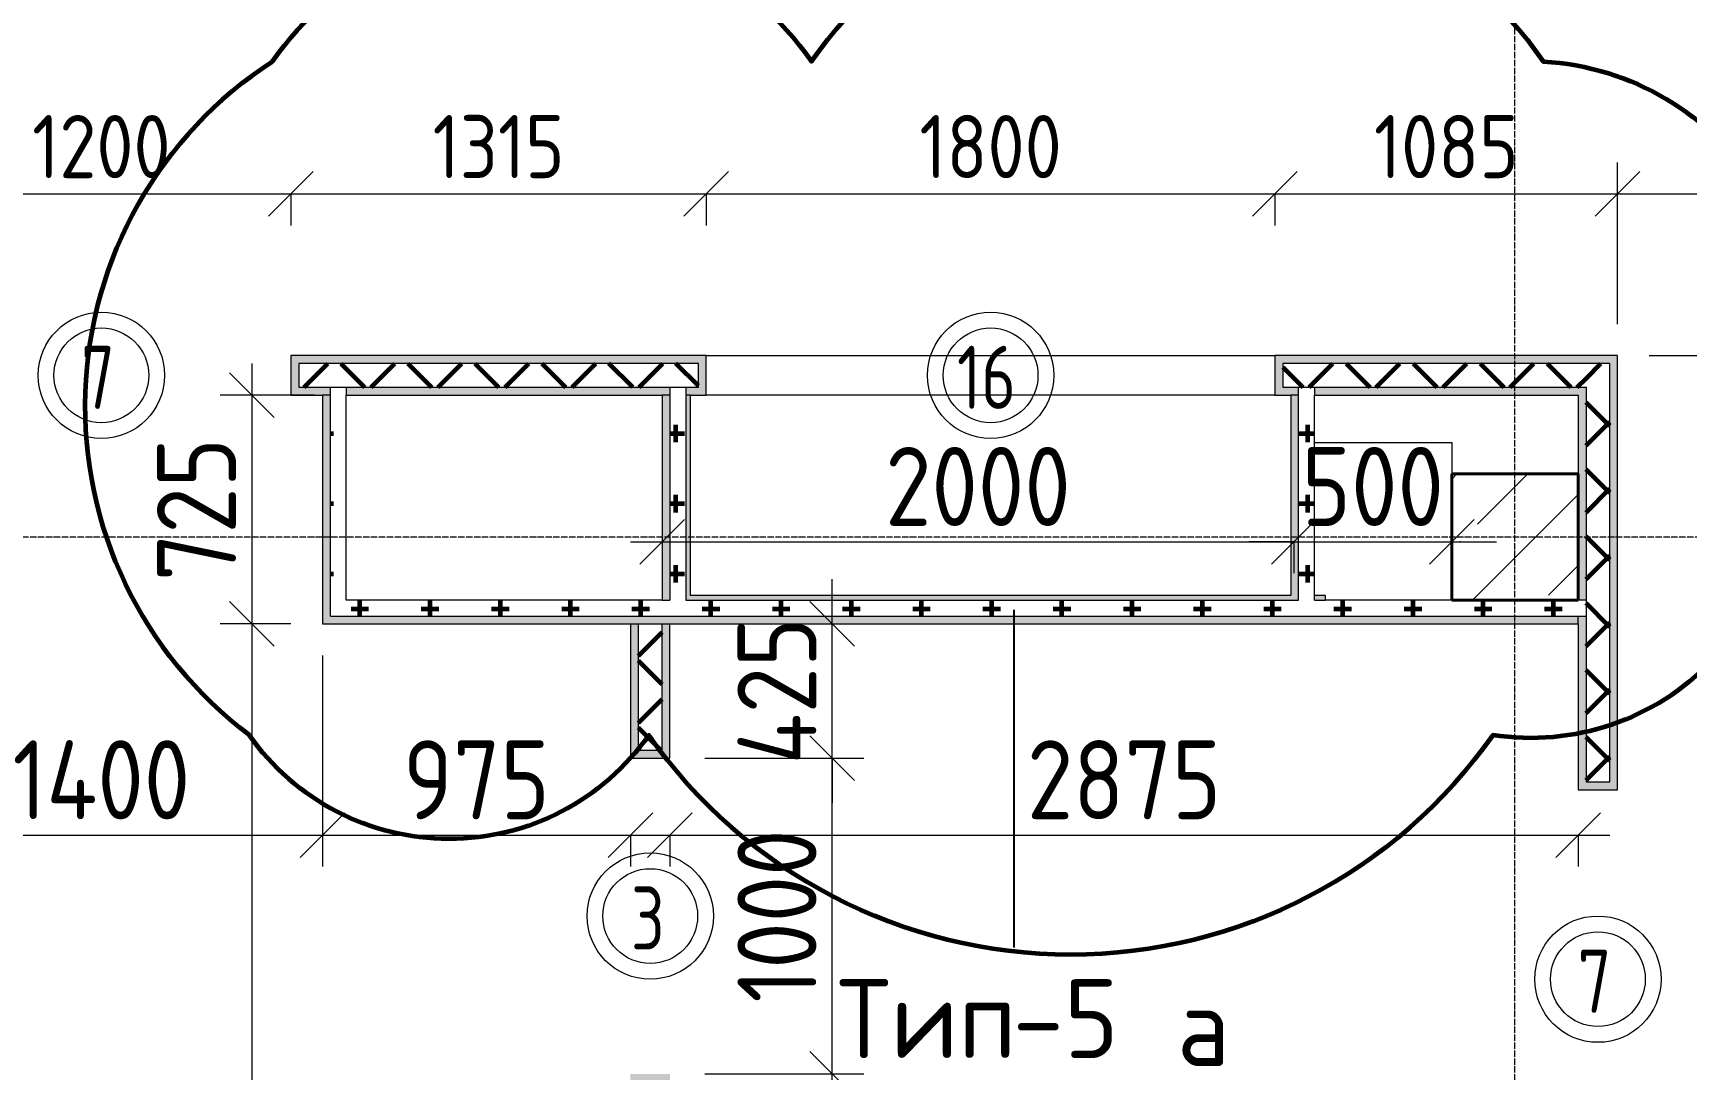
# Model space of a CAD drawing. Header units: millimetres. Extents: x -60946 to 138510, y -262288 to 24501.
# Drawn here: x 35118 to 40354, y -153280 to -149996 of the extents above; entities that cross this region are included whole.
import ezdxf

# ---------------------------------------------------------------- set-up
doc = ezdxf.new("R2010")
doc.units = ezdxf.units.MM
doc.linetypes.add('ADSK_Линия сетки', pattern=[25, 20, -2.5, 0, -2.5])
for name, color, linetype, lineweight in [('2)Тип-2', 3, 'Continuous', 60), ('2)Тип-5', 1, 'Continuous', 60), ('Марки дверей', 7, 'Continuous', 20), ('Несущие колонны', 7, 'Continuous', 18), ('Оси', 7, 'Continuous', 9), ('Перекрытие', 7, 'Continuous', 18), ('Размеры', 7, 'Continuous', 9), ('Стены внутренние', 7, 'Continuous', 18), ('Стены штриховка', 7, 'Continuous', 9)]:
    doc.layers.add(name, color=color, linetype=linetype, lineweight=lineweight)
doc.styles.add('GOST Common_2', font='', dxfattribs={"width": 0.9, "height": 250})
doc.styles.add('GOST Common_3', font='', dxfattribs={"width": 0.9, "height": 200})
doc.styles.add('GOST Common_4', font='', dxfattribs={"height": 250})
doc.styles.add('GOST Common_B', font='', dxfattribs={"width": 0.8, "height": 200})
doc.styles.get('GOST Common_2').set_extended_font_data('GOST Common')
doc.styles.get('GOST Common_3').set_extended_font_data('GOST Common')
doc.styles.get('GOST Common_4').set_extended_font_data('GOST Common')
doc.styles.get('GOST Common_B').set_extended_font_data('GOST Common', bold=True)
doc.dimstyles.new('ADSK_Основной_2_0_2', dxfattribs={"dimscale": 304.8, "dimtxt": 201.142999, "dimasz": 0.463911, "dimexe": 0.328084, "dimexo": 0.328084, "dimgap": 0.164042, "dimtad": 1, "dimdec": 3, "dimrnd": 0.001, "dimdsep": 46, "dimtxsty": 'GOST Common_3', "dimblk1": 'OBLIQUE', "dimblk2": 'OBLIQUE', "dimsah": 1, "dimcen": 0.09, "dimdle": 0.328084, "dimazin": 2, "dimtfac": 1, "dimtdec": 4, "dimtix": 1, "dimtmove": 0, "dimatfit": 3, "dimfxl": 1, "dimtvp": 1, "dimtolj": 1, "dimtzin": 0, "dimlwd": 20, "dimlwe": 20, "dimarcsym": 2})
doc.dimstyles.new('ADSK_Основной_2_0_3', dxfattribs={"dimscale": 304.8, "dimtxt": 201.142999, "dimasz": 0.463911, "dimexe": 0.328084, "dimexo": 0.328084, "dimgap": 0.164042, "dimtad": 1, "dimdec": 3, "dimrnd": 0.001, "dimdsep": 46, "dimtxsty": 'GOST Common_2', "dimblk1": 'OBLIQUE', "dimblk2": 'OBLIQUE', "dimsah": 1, "dimcen": 0.09, "dimdle": 0.328084, "dimazin": 2, "dimtfac": 1, "dimtdec": 4, "dimtix": 1, "dimtmove": 0, "dimatfit": 3, "dimfxl": 1, "dimtvp": 1, "dimtolj": 1, "dimtzin": 0, "dimlwd": 20, "dimlwe": 20, "dimarcsym": 2})
pattern_1 = [(45, (9.36, -150597.75), (-106.066, 106.066), []), (135, (9.36, -150597.75), (-106.066, -106.066), [])]
pattern_2 = [(0, (9.36, -150597.75), (111.125, 111.125), [55.562, -166.687]), (90, (37.14, -150625.53), (-111.125, 111.125), [55.562, -166.687])]

# ---------------------------------------------------------------- blocks, each defined once
blk = doc.blocks.new('ADSK_КолоннаЖБ_Прямоугольная - 400x400 мм-1807143-Кладочный план 3-го этажа')
at = {"layer": 'Несущие колонны', "lineweight": 40}
for p, q in [((-200, 200), (200, 200)), ((-200, -200), (-200, 200)), ((200, 200), (200, -200)), ((200, -200), (-200, -200))]:
    blk.add_line(p, q, dxfattribs=at)
blk = doc.blocks.new('_Oblique')
at = {"color": 0, "linetype": 'ByBlock', "lineweight": -2}
blk.add_line((-0.5, -0.5), (0.5, 0.5), dxfattribs=at)
blk = doc.blocks.new('*D5677')
at = {"layer": 'Defpoints', "color": 0, "transparency": 16777216}
for p in [(34734.4, -150406), (35934.4, -150406), (35934.4, -150505.9)]:
    blk.add_point(p, dxfattribs=at)
at = {"layer": 'Размеры', "color": 0, "lineweight": 20, "transparency": 16777216}
for p, q in [((34634.4, -150505.9), (36034.4, -150505.9)), ((34734.4, -150506), (34734.4, -150605.9)), ((35934.4, -150506), (35934.4, -150605.9))]:
    blk.add_line(p, q, dxfattribs=at)
at = {"layer": 'Размеры', "color": 0, "lineweight": 20, "transparency": 16777216, "xscale": 141.4, "yscale": 141.4, "zscale": 141.4, "rotation": 180}
blk.add_blockref('_Oblique', (34734.4, -150505.9), dxfattribs=at)
at = {"layer": 'Размеры', "color": 0, "lineweight": 20, "transparency": 16777216, "xscale": 141.4, "yscale": 141.4, "zscale": 141.4}
blk.add_blockref('_Oblique', (35934.4, -150505.9), dxfattribs=at)
at = {"layer": 'Размеры', "color": 0, "lineweight": 9, "transparency": 16777216, "insert": (35334.4, -150355.9), "char_height": 200, "width": 560.473, "attachment_point": 5, "style": 'GOST Common_3'}
blk.add_mtext('\\A1;1200', dxfattribs=at)
blk = doc.blocks.new('*D5678')
at = {"layer": 'Defpoints', "color": 0, "transparency": 16777216}
for p in [(35934.4, -150406), (37249.4, -150406), (37249.4, -150505.9)]:
    blk.add_point(p, dxfattribs=at)
at = {"layer": 'Размеры', "color": 0, "lineweight": 20, "transparency": 16777216}
for p, q in [((35834.4, -150505.9), (37349.4, -150505.9)), ((35934.4, -150506), (35934.4, -150605.9)), ((37249.4, -150506), (37249.4, -150605.9))]:
    blk.add_line(p, q, dxfattribs=at)
at = {"layer": 'Размеры', "color": 0, "lineweight": 20, "transparency": 16777216, "xscale": 141.4, "yscale": 141.4, "zscale": 141.4, "rotation": 180}
blk.add_blockref('_Oblique', (35934.4, -150505.9), dxfattribs=at)
at = {"layer": 'Размеры', "color": 0, "lineweight": 20, "transparency": 16777216, "xscale": 141.4, "yscale": 141.4, "zscale": 141.4}
blk.add_blockref('_Oblique', (37249.4, -150505.9), dxfattribs=at)
at = {"layer": 'Размеры', "color": 0, "lineweight": 9, "transparency": 16777216, "insert": (36591.9, -150355.9), "char_height": 200, "width": 515.472, "attachment_point": 5, "style": 'GOST Common_3'}
blk.add_mtext('\\A1;1315', dxfattribs=at)
blk = doc.blocks.new('*D5679')
at = {"layer": 'Defpoints', "color": 0, "transparency": 16777216}
for p in [(37249.4, -150406), (39049.4, -150406), (39049.4, -150505.9)]:
    blk.add_point(p, dxfattribs=at)
at = {"layer": 'Размеры', "color": 0, "lineweight": 20, "transparency": 16777216}
for p, q in [((37149.4, -150505.9), (39149.4, -150505.9)), ((37249.4, -150506), (37249.4, -150605.9)), ((39049.4, -150506), (39049.4, -150605.9))]:
    blk.add_line(p, q, dxfattribs=at)
at = {"layer": 'Размеры', "color": 0, "lineweight": 20, "transparency": 16777216, "xscale": 141.4, "yscale": 141.4, "zscale": 141.4, "rotation": 180}
blk.add_blockref('_Oblique', (37249.4, -150505.9), dxfattribs=at)
at = {"layer": 'Размеры', "color": 0, "lineweight": 20, "transparency": 16777216, "xscale": 141.4, "yscale": 141.4, "zscale": 141.4}
blk.add_blockref('_Oblique', (39049.4, -150505.9), dxfattribs=at)
at = {"layer": 'Размеры', "color": 0, "lineweight": 9, "transparency": 16777216, "insert": (38149.4, -150355.9), "char_height": 200, "width": 560.473, "attachment_point": 5, "style": 'GOST Common_3'}
blk.add_mtext('\\A1;1800', dxfattribs=at)
blk = doc.blocks.new('*D5680')
at = {"layer": 'Defpoints', "color": 0, "transparency": 16777216}
for p in [(39049.4, -150406), (40134.4, -150505.9), (40134.4, -151017.8)]:
    blk.add_point(p, dxfattribs=at)
at = {"layer": 'Размеры', "color": 0, "lineweight": 20, "transparency": 16777216}
for p, q in [((40134.4, -150917.8), (40134.4, -150405.9)), ((38949.4, -150505.9), (40234.4, -150505.9)), ((39049.4, -150506), (39049.4, -150605.9))]:
    blk.add_line(p, q, dxfattribs=at)
at = {"layer": 'Размеры', "color": 0, "lineweight": 20, "transparency": 16777216, "xscale": 141.4, "yscale": 141.4, "zscale": 141.4, "rotation": 180}
blk.add_blockref('_Oblique', (39049.4, -150505.9), dxfattribs=at)
at = {"layer": 'Размеры', "color": 0, "lineweight": 20, "transparency": 16777216, "xscale": 141.4, "yscale": 141.4, "zscale": 141.4}
blk.add_blockref('_Oblique', (40134.4, -150505.9), dxfattribs=at)
at = {"layer": 'Размеры', "color": 0, "lineweight": 9, "transparency": 16777216, "insert": (39591.9, -150355.9), "char_height": 200, "width": 560.473, "attachment_point": 5, "style": 'GOST Common_3'}
blk.add_mtext('\\A1;1085', dxfattribs=at)
blk = doc.blocks.new('*D5681')
at = {"layer": 'Defpoints', "color": 0, "transparency": 16777216}
for p in [(44234.4, -150505.9), (40134.4, -151017.8), (44234.4, -151017.8)]:
    blk.add_point(p, dxfattribs=at)
at = {"layer": 'Размеры', "color": 0, "lineweight": 20, "transparency": 16777216}
for p, q in [((40134.4, -150917.8), (40134.4, -150405.9)), ((44234.4, -150917.8), (44234.4, -150405.9)), ((40034.4, -150505.9), (44334.4, -150505.9))]:
    blk.add_line(p, q, dxfattribs=at)
at = {"layer": 'Размеры', "color": 0, "lineweight": 20, "transparency": 16777216, "xscale": 141.4, "yscale": 141.4, "zscale": 141.4, "rotation": 180}
blk.add_blockref('_Oblique', (40134.4, -150505.9), dxfattribs=at)
at = {"layer": 'Размеры', "color": 0, "lineweight": 20, "transparency": 16777216, "xscale": 141.4, "yscale": 141.4, "zscale": 141.4}
blk.add_blockref('_Oblique', (44234.4, -150505.9), dxfattribs=at)
at = {"layer": 'Размеры', "color": 0, "lineweight": 9, "transparency": 16777216, "insert": (42184.4, -150355.9), "char_height": 200, "width": 580.928, "attachment_point": 5, "style": 'GOST Common_3'}
blk.add_mtext('\\A1;4100', dxfattribs=at)
blk = doc.blocks.new('*D5460')
at = {"layer": 'Defpoints', "color": 0, "transparency": 16777216}
for p in [(40971.2, -147992.8), (40134.4, -151017.8), (40871.3, -151017.8)]:
    blk.add_point(p, dxfattribs=at)
at = {"layer": 'Размеры', "color": 0, "lineweight": 20, "transparency": 16777216}
for p, q in [((40871.3, -147892.8), (40871.3, -151117.8)), ((40871.2, -147992.8), (40771.3, -147992.8)), ((40234.4, -151017.8), (40971.3, -151017.8))]:
    blk.add_line(p, q, dxfattribs=at)
at = {"layer": 'Размеры', "color": 0, "lineweight": 20, "transparency": 16777216, "xscale": 141.4, "yscale": 141.4, "zscale": 141.4}
for p, rotation in [((40871.3, -147992.8), 90), ((40871.3, -151017.8), 270)]:
    blk.add_blockref('_Oblique', p, dxfattribs=dict(at, rotation=rotation))
at = {"layer": 'Размеры', "color": 0, "lineweight": 9, "transparency": 16777216, "insert": (40696.3, -149505.3), "char_height": 250, "width": 605.475, "attachment_point": 5, "rotation": 90, "style": 'GOST Common_2'}
blk.add_mtext('\\A1;3025', dxfattribs=at)
blk = doc.blocks.new('*D5461')
at = {"layer": 'Defpoints', "color": 0, "transparency": 16777216}
for p in [(40134.4, -151017.8), (40871.3, -152392.8), (40971.2, -152392.8)]:
    blk.add_point(p, dxfattribs=at)
at = {"layer": 'Размеры', "color": 0, "lineweight": 20, "transparency": 16777216}
for p, q in [((40871.3, -150917.8), (40871.3, -152492.8)), ((40234.4, -151017.8), (40971.3, -151017.8)), ((40871.2, -152392.8), (40771.3, -152392.8))]:
    blk.add_line(p, q, dxfattribs=at)
at = {"layer": 'Размеры', "color": 0, "lineweight": 20, "transparency": 16777216, "xscale": 141.4, "yscale": 141.4, "zscale": 141.4}
for p, rotation in [((40871.3, -151017.8), 90), ((40871.3, -152392.8), 270)]:
    blk.add_blockref('_Oblique', p, dxfattribs=dict(at, rotation=rotation))
at = {"layer": 'Размеры', "color": 0, "lineweight": 9, "transparency": 16777216, "insert": (40696.3, -151705.3), "char_height": 250, "width": 560.473, "attachment_point": 5, "rotation": 90, "style": 'GOST Common_2'}
blk.add_mtext('\\A1;1375', dxfattribs=at)
blk = doc.blocks.new('*D5465')
at = {"layer": 'Defpoints', "color": 0, "transparency": 16777216}
for p in [(37144.4, -153292.8), (37648, -153292.8), (37548, -157542.8)]:
    blk.add_point(p, dxfattribs=at)
at = {"layer": 'Размеры', "color": 0, "lineweight": 20, "transparency": 16777216}
for p, q in [((37648, -157642.8), (37648, -153192.8)), ((37244.4, -153292.8), (37748, -153292.8)), ((37648, -157542.8), (37748, -157542.8))]:
    blk.add_line(p, q, dxfattribs=at)
at = {"layer": 'Размеры', "color": 0, "lineweight": 20, "transparency": 16777216, "xscale": 141.4, "yscale": 141.4, "zscale": 141.4}
for p, rotation in [((37648, -153292.8), 90), ((37648, -157542.8), 270)]:
    blk.add_blockref('_Oblique', p, dxfattribs=dict(at, rotation=rotation))
at = {"layer": 'Размеры', "color": 0, "lineweight": 9, "transparency": 16777216, "insert": (37473, -155417.8), "char_height": 250, "width": 625.93, "attachment_point": 5, "rotation": 90, "style": 'GOST Common_2'}
blk.add_mtext('\\A1;4250', dxfattribs=at)
blk = doc.blocks.new('*D5466')
at = {"layer": 'Defpoints', "color": 0, "transparency": 16777216}
for p in [(37144.4, -152292.8), (37648, -152292.8), (37144.4, -153292.8)]:
    blk.add_point(p, dxfattribs=at)
at = {"layer": 'Размеры', "color": 0, "lineweight": 20, "transparency": 16777216}
for p, q in [((37648, -153392.8), (37648, -152192.8)), ((37244.4, -152292.8), (37748, -152292.8)), ((37244.4, -153292.8), (37748, -153292.8))]:
    blk.add_line(p, q, dxfattribs=at)
at = {"layer": 'Размеры', "color": 0, "lineweight": 20, "transparency": 16777216, "xscale": 141.4, "yscale": 141.4, "zscale": 141.4}
for p, rotation in [((37648, -152292.8), 90), ((37648, -153292.8), 270)]:
    blk.add_blockref('_Oblique', p, dxfattribs=dict(at, rotation=rotation))
at = {"layer": 'Размеры', "color": 0, "lineweight": 9, "transparency": 16777216, "insert": (37473, -152792.8), "char_height": 250, "width": 560.473, "attachment_point": 5, "rotation": 90, "style": 'GOST Common_2'}
blk.add_mtext('\\A1;1000', dxfattribs=at)
blk = doc.blocks.new('*D5467')
at = {"layer": 'Defpoints', "color": 0, "transparency": 16777216}
for p in [(37109.4, -151867.8), (37648, -151867.8), (37144.4, -152292.8)]:
    blk.add_point(p, dxfattribs=at)
at = {"layer": 'Размеры', "color": 0, "lineweight": 20, "transparency": 16777216}
for p, q in [((37648, -151867.8), (37648, -151726.4)), ((37209.4, -151867.8), (37748, -151867.8)), ((37648, -152292.8), (37648, -151867.8)), ((37244.4, -152292.8), (37748, -152292.8)), ((37648, -152292.8), (37648, -152434.2))]:
    blk.add_line(p, q, dxfattribs=at)
at = {"layer": 'Размеры', "color": 0, "lineweight": 20, "transparency": 16777216, "xscale": 141.4, "yscale": 141.4, "zscale": 141.4}
for p, rotation in [((37648, -151867.8), 270), ((37648, -152292.8), 90)]:
    blk.add_blockref('_Oblique', p, dxfattribs=dict(at, rotation=rotation))
at = {"layer": 'Размеры', "color": 0, "lineweight": 9, "transparency": 16777216, "insert": (37473, -152080.3), "char_height": 250, "width": 474.561, "attachment_point": 5, "rotation": 90, "style": 'GOST Common_2'}
blk.add_mtext('\\A1;425', dxfattribs=at)
blk = doc.blocks.new('*D5468')
at = {"layer": 'Defpoints', "color": 0, "transparency": 16777216}
for p in [(37134.4, -152436.3), (40009.4, -152436.3), (40009.4, -152536.3)]:
    blk.add_point(p, dxfattribs=at)
at = {"layer": 'Размеры', "color": 0, "lineweight": 20, "transparency": 16777216}
for p, q in [((37034.4, -152536.3), (40109.4, -152536.3)), ((37134.4, -152536.3), (37134.4, -152636.3)), ((40009.4, -152536.3), (40009.4, -152636.3))]:
    blk.add_line(p, q, dxfattribs=at)
at = {"layer": 'Размеры', "color": 0, "lineweight": 20, "transparency": 16777216, "xscale": 141.4, "yscale": 141.4, "zscale": 141.4, "rotation": 180}
blk.add_blockref('_Oblique', (37134.4, -152536.3), dxfattribs=at)
at = {"layer": 'Размеры', "color": 0, "lineweight": 20, "transparency": 16777216, "xscale": 141.4, "yscale": 141.4, "zscale": 141.4}
blk.add_blockref('_Oblique', (40009.4, -152536.3), dxfattribs=at)
at = {"layer": 'Размеры', "color": 0, "lineweight": 9, "transparency": 16777216, "insert": (38571.9, -152361.3), "char_height": 250, "width": 605.475, "attachment_point": 5, "style": 'GOST Common_2'}
blk.add_mtext('\\A1;2875', dxfattribs=at)
blk = doc.blocks.new('*D5469')
at = {"layer": 'Defpoints', "color": 0, "transparency": 16777216}
for p in [(37109.4, -151507.3), (39109.4, -151507.3), (39109.4, -151607.3)]:
    blk.add_point(p, dxfattribs=at)
at = {"layer": 'Размеры', "color": 0, "lineweight": 20, "transparency": 16777216}
for p, q in [((37009.4, -151607.3), (39209.4, -151607.3)), ((37109.4, -151607.3), (37109.4, -151707.3)), ((39109.4, -151607.3), (39109.4, -151707.3))]:
    blk.add_line(p, q, dxfattribs=at)
at = {"layer": 'Размеры', "color": 0, "lineweight": 20, "transparency": 16777216, "xscale": 141.4, "yscale": 141.4, "zscale": 141.4, "rotation": 180}
blk.add_blockref('_Oblique', (37109.4, -151607.3), dxfattribs=at)
at = {"layer": 'Размеры', "color": 0, "lineweight": 20, "transparency": 16777216, "xscale": 141.4, "yscale": 141.4, "zscale": 141.4}
blk.add_blockref('_Oblique', (39109.4, -151607.3), dxfattribs=at)
at = {"layer": 'Размеры', "color": 0, "lineweight": 9, "transparency": 16777216, "insert": (38109.4, -151432.3), "char_height": 250, "width": 605.475, "attachment_point": 5, "style": 'GOST Common_2'}
blk.add_mtext('\\A1;2000', dxfattribs=at)
blk = doc.blocks.new('*D5470')
at = {"layer": 'Defpoints', "color": 0, "transparency": 16777216}
for p in [(39109.4, -151507.3), (39609.4, -151507.3), (39609.4, -151607.3)]:
    blk.add_point(p, dxfattribs=at)
at = {"layer": 'Размеры', "color": 0, "lineweight": 20, "transparency": 16777216}
for p, q in [((39109.4, -151607.3), (38968, -151607.3)), ((39109.4, -151607.3), (39109.4, -151707.3)), ((39109.4, -151607.3), (39609.4, -151607.3)), ((39609.4, -151607.3), (39609.4, -151707.3)), ((39609.4, -151607.3), (39750.8, -151607.3))]:
    blk.add_line(p, q, dxfattribs=at)
at = {"layer": 'Размеры', "color": 0, "lineweight": 20, "transparency": 16777216, "xscale": 141.4, "yscale": 141.4, "zscale": 141.4}
blk.add_blockref('_Oblique', (39109.4, -151607.3), dxfattribs=at)
at = {"layer": 'Размеры', "color": 0, "lineweight": 20, "transparency": 16777216, "xscale": 141.4, "yscale": 141.4, "zscale": 141.4, "rotation": 180}
blk.add_blockref('_Oblique', (39609.4, -151607.3), dxfattribs=at)
at = {"layer": 'Размеры', "color": 0, "lineweight": 9, "transparency": 16777216, "insert": (39359.4, -151432.3), "char_height": 250, "width": 454.106, "attachment_point": 5, "style": 'GOST Common_2'}
blk.add_mtext('\\A1;500', dxfattribs=at)
blk = doc.blocks.new('*D5472')
at = {"layer": 'Defpoints', "color": 0, "transparency": 16777216}
for p in [(34634.4, -151867.8), (36034.4, -151867.8), (36034.4, -152536.3)]:
    blk.add_point(p, dxfattribs=at)
at = {"layer": 'Размеры', "color": 0, "lineweight": 20, "transparency": 16777216}
for p, q in [((34634.4, -151967.8), (34634.4, -152636.3)), ((36034.4, -151967.8), (36034.4, -152636.3)), ((34534.4, -152536.3), (36134.4, -152536.3))]:
    blk.add_line(p, q, dxfattribs=at)
at = {"layer": 'Размеры', "color": 0, "lineweight": 20, "transparency": 16777216, "xscale": 141.4, "yscale": 141.4, "zscale": 141.4, "rotation": 180}
blk.add_blockref('_Oblique', (34634.4, -152536.3), dxfattribs=at)
at = {"layer": 'Размеры', "color": 0, "lineweight": 20, "transparency": 16777216, "xscale": 141.4, "yscale": 141.4, "zscale": 141.4}
blk.add_blockref('_Oblique', (36034.4, -152536.3), dxfattribs=at)
at = {"layer": 'Размеры', "color": 0, "lineweight": 9, "transparency": 16777216, "insert": (35334.4, -152361.3), "char_height": 250, "width": 580.928, "attachment_point": 5, "style": 'GOST Common_2'}
blk.add_mtext('\\A1;1400', dxfattribs=at)
blk = doc.blocks.new('*D5473')
at = {"layer": 'Defpoints', "color": 0, "transparency": 16777216}
for p in [(36034.4, -151867.8), (37009.4, -152436.3), (37009.4, -152536.3)]:
    blk.add_point(p, dxfattribs=at)
at = {"layer": 'Размеры', "color": 0, "lineweight": 20, "transparency": 16777216}
for p, q in [((36034.4, -151967.8), (36034.4, -152636.3)), ((35934.4, -152536.3), (37109.4, -152536.3)), ((37009.4, -152536.3), (37009.4, -152636.3))]:
    blk.add_line(p, q, dxfattribs=at)
at = {"layer": 'Размеры', "color": 0, "lineweight": 20, "transparency": 16777216, "xscale": 141.4, "yscale": 141.4, "zscale": 141.4, "rotation": 180}
blk.add_blockref('_Oblique', (36034.4, -152536.3), dxfattribs=at)
at = {"layer": 'Размеры', "color": 0, "lineweight": 20, "transparency": 16777216, "xscale": 141.4, "yscale": 141.4, "zscale": 141.4}
blk.add_blockref('_Oblique', (37009.4, -152536.3), dxfattribs=at)
at = {"layer": 'Размеры', "color": 0, "lineweight": 9, "transparency": 16777216, "insert": (36521.9, -152361.3), "char_height": 250, "width": 454.106, "attachment_point": 5, "style": 'GOST Common_2'}
blk.add_mtext('\\A1;975', dxfattribs=at)
blk = doc.blocks.new('*D5474')
at = {"layer": 'Defpoints', "color": 0, "transparency": 16777216}
for p in [(36109.4, -151142.8), (35810.4, -151867.8), (36034.4, -151867.8)]:
    blk.add_point(p, dxfattribs=at)
at = {"layer": 'Размеры', "color": 0, "lineweight": 20, "transparency": 16777216}
for p, q in [((35810.4, -151042.8), (35810.4, -151967.8)), ((36009.4, -151142.8), (35710.4, -151142.8)), ((35934.4, -151867.8), (35710.4, -151867.8))]:
    blk.add_line(p, q, dxfattribs=at)
at = {"layer": 'Размеры', "color": 0, "lineweight": 20, "transparency": 16777216, "xscale": 141.4, "yscale": 141.4, "zscale": 141.4}
for p, rotation in [((35810.4, -151142.8), 90), ((35810.4, -151867.8), 270)]:
    blk.add_blockref('_Oblique', p, dxfattribs=dict(at, rotation=rotation))
at = {"layer": 'Размеры', "color": 0, "lineweight": 9, "transparency": 16777216, "insert": (35635.4, -151505.3), "char_height": 250, "width": 454.106, "attachment_point": 5, "rotation": 90, "style": 'GOST Common_2'}
blk.add_mtext('\\A1;725', dxfattribs=at)
blk = doc.blocks.new('*D5475')
at = {"layer": 'Defpoints', "color": 0, "transparency": 16777216}
for p in [(36034.4, -151867.8), (35810.4, -157542.8), (35910.4, -157542.8)]:
    blk.add_point(p, dxfattribs=at)
at = {"layer": 'Размеры', "color": 0, "lineweight": 20, "transparency": 16777216}
for p, q in [((35810.4, -151767.8), (35810.4, -157642.8)), ((35934.4, -151867.8), (35710.4, -151867.8)), ((35810.4, -157542.8), (35710.4, -157542.8))]:
    blk.add_line(p, q, dxfattribs=at)
at = {"layer": 'Размеры', "color": 0, "lineweight": 20, "transparency": 16777216, "xscale": 141.4, "yscale": 141.4, "zscale": 141.4}
for p, rotation in [((35810.4, -151867.8), 90), ((35810.4, -157542.8), 270)]:
    blk.add_blockref('_Oblique', p, dxfattribs=dict(at, rotation=rotation))
at = {"layer": 'Размеры', "color": 0, "lineweight": 9, "transparency": 16777216, "insert": (35635.4, -154705.3), "char_height": 250, "width": 605.475, "attachment_point": 5, "rotation": 90, "style": 'GOST Common_2'}
blk.add_mtext('\\A1;5675', dxfattribs=at)
blk = doc.blocks.new('М_двери1 - Марка экземпляра 2-3719212-Кладочный план 3-го этажа')
at = {"layer": 'Марки дверей'}
for radius in [2, 1.5]:
    blk.add_circle((0, 0), radius, dxfattribs=at)

msp = doc.modelspace()

# ---------------------------------------------------------------- hatches: boundary and pattern name
at = {"layer": '2)Тип-2'}
h = msp.add_hatch(color=256, dxfattribs=at)
h.paths.add_polyline_path([(28949.9928, -151042.7816), (29569.3615, -151042.7816), (29569.3615, -151017.7816), (26559.3615, -151017.7816), (26559.3615, -151042.7816), (26609.3615, -151042.7816)])
h.paths.add_polyline_path([(31009.3615, -151042.7816), (31224.3615, -151042.7816), (31224.3615, -151017.7816), (31009.3615, -151017.7816)])
h.paths.add_polyline_path([(37224.3615, -151042.7816), (37224.3615, -151017.7816), (35959.3615, -151017.7816), (35959.3615, -151042.7816)])
h.paths.add_polyline_path([(30219.3615, -151042.7816), (30359.3615, -151042.7816), (30359.3615, -151017.7816), (30219.3615, -151017.7816)])
h.paths.add_polyline_path([(32474.3615, -151042.7816), (34709.3615, -151042.7816), (34709.3615, -151017.7816), (32474.3615, -151017.7816)])
h.paths.add_polyline_path([(40109.3615, -151042.7816), (40109.3615, -151017.7816), (39074.3615, -151017.7816), (39074.3615, -151042.7816), (40034.3615, -151042.7816)])
h = msp.add_hatch(color=256, dxfattribs=at)
h.paths.add_polyline_path([(36059.3615, -151142.7816), (36059.3615, -151117.7816), (35959.3615, -151117.7816), (35959.3615, -151017.7816), (35934.3615, -151017.7816), (35934.3615, -151142.7816), (36034.3615, -151142.7816)])
h.paths.add_polyline_path([(26609.3615, -151142.7816), (29469.3615, -151142.7816), (29469.3615, -151117.7816), (26609.3615, -151117.7816)])
h.paths.add_polyline_path([(30984.3615, -151142.7816), (31049.3615, -151142.7816), (31049.3615, -151117.7816), (31009.3615, -151117.7816), (31009.3615, -151017.7816), (30984.3615, -151017.7816)])
h.paths.add_polyline_path([(39124.3615, -151142.7816), (39124.3615, -151117.7816), (39074.3615, -151117.7816), (39074.3615, -151017.7816), (39049.3615, -151017.7816), (39049.3615, -151142.7816), (39099.3615, -151142.7816)])
h.paths.add_polyline_path([(31099.3615, -151142.7816), (31249.3615, -151142.7816), (31249.3615, -151017.7816), (31224.3615, -151017.7816), (31224.3615, -151117.7816), (31099.3615, -151117.7816)])
h.paths.add_polyline_path([(39174.3615, -151142.7816), (40009.3615, -151142.7816), (40009.3615, -151117.7816), (39174.3615, -151117.7816)])
h.paths.add_polyline_path([(30244.3615, -151142.7816), (30259.3615, -151142.7816), (30259.3615, -151117.7816), (30219.3615, -151117.7816), (30219.3615, -151017.7816), (30194.3615, -151017.7816), (30194.3615, -151142.7816)])
h.paths.add_polyline_path([(30334.3615, -151142.7816), (30384.3615, -151142.7816), (30384.3615, -151017.7816), (30359.3615, -151017.7816), (30359.3615, -151117.7816), (30309.3615, -151117.7816), (30309.3615, -151142.7816)])
h.paths.add_polyline_path([(37199.3615, -151142.7816), (37249.3615, -151142.7816), (37249.3615, -151017.7816), (37224.3615, -151017.7816), (37224.3615, -151117.7816), (37184.3615, -151117.7816), (37184.3615, -151142.7816)])
h.paths.add_polyline_path([(37134.3615, -151142.7816), (37134.3615, -151117.7816), (36109.3615, -151117.7816), (36109.3615, -151142.7816), (37109.3615, -151142.7816)])
h.paths.add_polyline_path([(29594.3615, -151142.7816), (29594.3615, -151017.7816), (29569.3615, -151017.7816), (29569.3615, -151117.7816), (29519.3615, -151117.7816), (29519.3615, -151142.7816), (29544.3615, -151142.7816)])
h.paths.add_polyline_path([(34559.3615, -151142.7816), (34559.3615, -151117.7816), (32649.3615, -151117.7816), (32649.3615, -151142.7816)])
h.paths.add_polyline_path([(32449.3615, -151142.7816), (32599.3615, -151142.7816), (32599.3615, -151117.7816), (32474.3615, -151117.7816), (32474.3615, -151017.7816), (32449.3615, -151017.7816)])
h.paths.add_polyline_path([(34734.3615, -151142.7816), (34734.3615, -151017.7816), (34709.3615, -151017.7816), (34709.3615, -151117.7816), (34609.3615, -151117.7816), (34609.3615, -151142.7816), (34634.3615, -151142.7816)])
h = msp.add_hatch(dxfattribs=at)
h.set_pattern_fill('FP_4', color=256, style=0, pattern_type=2)
h.set_pattern_definition(pattern_1)
h.paths.add_polyline_path([(40034.3615, -151117.7816), (40034.3615, -151042.7816), (39074.3615, -151042.7816), (39074.3615, -151117.7816), (40009.3615, -151117.7816)])
h.paths.add_polyline_path([(26609.3615, -151117.7816), (29569.3615, -151117.7816), (29569.3615, -151042.7816), (26609.3615, -151042.7816)])
h.paths.add_polyline_path([(37224.3615, -151117.7816), (37224.3615, -151042.7816), (35959.3615, -151042.7816), (35959.3615, -151117.7816), (37184.3615, -151117.7816)])
h.paths.add_polyline_path([(34709.3615, -151117.7816), (34709.3615, -151042.7816), (32474.3615, -151042.7816), (32474.3615, -151117.7816), (34609.3615, -151117.7816)])
h.paths.add_polyline_path([(30359.3615, -151117.7816), (30359.3615, -151042.7816), (30219.3615, -151042.7816), (30219.3615, -151117.7816), (30309.3615, -151117.7816)])
h.paths.add_polyline_path([(31049.3615, -151117.7816), (31224.3615, -151117.7816), (31224.3615, -151042.7816), (31009.3615, -151042.7816), (31009.3615, -151117.7816)])
h = msp.add_hatch(dxfattribs=at)
h.set_pattern_fill('FP_4', color=256, style=0, pattern_type=2)
h.set_pattern_definition(pattern_1)
h.paths.add_polyline_path([(40109.3615, -157542.7816), (40109.3615, -153617.7816), (40034.3615, -153617.7816), (40034.3615, -157542.7816)])
h.paths.add_polyline_path([(40034.3615, -152367.7816), (40109.3615, -152367.7816), (40109.3615, -151042.7816), (40034.3615, -151042.7816), (40034.3615, -151842.7816)])
h = msp.add_hatch(color=256, dxfattribs=at)
h.paths.add_polyline_path([(40134.3615, -157542.7816), (40134.3615, -153617.7816), (40109.3615, -153617.7816), (40109.3615, -157542.7816)])
h.paths.add_polyline_path([(40109.3615, -152367.7816), (40134.3615, -152367.7816), (40134.3615, -151017.7816), (40109.3615, -151017.7816), (40109.3615, -151775.6879)])
h = msp.add_hatch(color=256, dxfattribs=at)
h.paths.add_polyline_path([(40034.3615, -157542.7816), (40034.3615, -153617.7816), (40134.3615, -153617.7816), (40134.3615, -153592.7816), (40009.3615, -153592.7816), (40009.3615, -157542.7816)])
h.paths.add_polyline_path([(40134.3615, -152392.7816), (40134.3615, -152367.7816), (40034.3615, -152367.7816), (40034.3615, -151842.7816), (40009.3615, -151842.7816), (40009.3615, -152392.7816)])
h.paths.add_polyline_path([(40034.3615, -151792.7816), (40034.3615, -151117.7816), (40009.3615, -151117.7816), (40009.3615, -151792.7816)])
h = msp.add_hatch(color=256, dxfattribs=at)
h.paths.add_polyline_path([(37134.3615, -157542.7816), (37134.3615, -153292.7816), (37009.3615, -153292.7816), (37009.3615, -153317.7816), (37109.3615, -153317.7816), (37109.3615, -157542.7816)])
h.paths.add_polyline_path([(37009.3615, -152292.7816), (37134.3615, -152292.7816), (37134.3615, -151867.7816), (37109.3615, -151867.7816), (37109.3615, -152267.7816), (37009.3615, -152267.7816)])
h = msp.add_hatch(color=256, dxfattribs=at)
h.paths.add_polyline_path([(37009.3615, -157542.7816), (37034.3615, -157542.7816), (37034.3615, -153317.7816), (37009.3615, -153317.7816), (37009.3615, -157223.7703)])
h.paths.add_polyline_path([(37034.3615, -152267.7816), (37034.3615, -151867.7816), (37009.3615, -151867.7816), (37009.3615, -152267.7816)])
h = msp.add_hatch(dxfattribs=at)
h.set_pattern_fill('FP_4', color=256, style=0, pattern_type=2)
h.set_pattern_definition(pattern_1)
h.paths.add_polyline_path([(37109.3615, -157542.7816), (37109.3615, -153317.7816), (37034.3615, -153317.7816), (37034.3615, -157542.7816)])
h.paths.add_polyline_path([(37109.3615, -152267.7816), (37109.3615, -151867.7816), (37034.3615, -151867.7816), (37034.3615, -152267.7816)])
at = {"layer": '2)Тип-5', "true_color": 0xd50000}
for points in [[(36059.3615, -151867.7816), (36059.3615, -151142.7816), (36034.3615, -151142.7816), (36034.3615, -151867.7816)], [(37199.3615, -151792.7816), (37199.3615, -151142.7816), (37184.3615, -151142.7816), (37184.3615, -151792.7816)], [(39099.3615, -151777.7816), (39124.3615, -151777.7816), (39124.3615, -151142.7816), (39099.3615, -151142.7816), (39099.3615, -151775.6879)], [(36109.3615, -151867.7816), (37109.3615, -151867.7816), (37109.3615, -151842.7816), (36059.3615, -151842.7816), (36059.3615, -151867.7816)], [(37199.3615, -151867.7816), (39209.3615, -151867.7816), (39209.3615, -151842.7816), (37134.3615, -151842.7816), (37134.3615, -151867.7816)], [(39904.6578, -151867.7816), (40009.3615, -151867.7816), (40009.3615, -151842.7816), (39209.3615, -151842.7816), (39209.3615, -151867.7816)]]:
    msp.add_hatch(color=12, dxfattribs=at).paths.add_polyline_path(points)
h = msp.add_hatch(dxfattribs=at)
h.set_pattern_fill('FP_7', color=12, style=0, pattern_type=2)
h.set_pattern_definition(pattern_2)
h.paths.add_polyline_path([(36059.3615, -151842.7816), (36109.3615, -151842.7816), (36109.3615, -151117.7816), (36059.3615, -151117.7816), (36059.3615, -151775.6879)])
h = msp.add_hatch(color=12, dxfattribs=at)
h.paths.add_polyline_path([(37109.3615, -151867.7816), (37134.3615, -151867.7816), (37134.3615, -151842.7816), (37109.3615, -151842.7816)])
h.paths.add_polyline_path([(37109.3615, -151792.7816), (37134.3615, -151792.7816), (37134.3615, -151142.7816), (37109.3615, -151142.7816), (37109.3615, -151775.6879)])
h = msp.add_hatch(dxfattribs=at)
h.set_pattern_fill('FP_7', color=12, style=0, pattern_type=2)
h.set_pattern_definition(pattern_2)
h.paths.add_polyline_path([(37184.3615, -151842.7816), (37184.3615, -151117.7816), (37134.3615, -151117.7816), (37134.3615, -151842.7816)])
h = msp.add_hatch(dxfattribs=at)
h.set_pattern_fill('FP_7', color=12, style=0, pattern_type=2)
h.set_pattern_definition(pattern_2)
h.paths.add_polyline_path([(39174.3615, -151792.7816), (39174.3615, -151117.7816), (39124.3615, -151117.7816), (39124.3615, -151792.7816)])
h = msp.add_hatch(dxfattribs=at)
h.set_pattern_fill('FP_7', color=12, style=0, pattern_type=2)
h.set_pattern_definition(pattern_2)
h.paths.add_polyline_path([(37109.3615, -151842.7816), (37134.3615, -151842.7816), (37134.3615, -151792.7816), (36109.3615, -151792.7816), (36109.3615, -151842.7816), (36774.7535, -151842.7816)])
h = msp.add_hatch(dxfattribs=at)
h.set_pattern_fill('FP_7', color=12, style=0, pattern_type=2)
h.set_pattern_definition(pattern_2)
h.paths.add_polyline_path([(37199.3615, -151842.7816), (39209.3615, -151842.7816), (39209.3615, -151792.7816), (37184.3615, -151792.7816), (37184.3615, -151842.7816)])
h = msp.add_hatch(color=12, dxfattribs=at)
h.paths.add_polyline_path([(37199.3615, -151792.7816), (39124.3615, -151792.7816), (39124.3615, -151777.7816), (37199.3615, -151777.7816)])
h.paths.add_polyline_path([(39174.3615, -151792.7816), (39209.3615, -151792.7816), (39209.3615, -151777.7816), (39174.3615, -151777.7816)])
h = msp.add_hatch(dxfattribs=at)
h.set_pattern_fill('FP_7', color=12, style=0, pattern_type=2)
h.set_pattern_definition(pattern_2)
h.paths.add_polyline_path([(39209.3615, -151842.7816), (40034.3615, -151842.7816), (40034.3615, -151792.7816), (39209.3615, -151792.7816)])
at = {"layer": 'Несущие колонны', "lineweight": 9}
h = msp.add_hatch(dxfattribs=at)
h.set_pattern_fill('FP_1', color=256, style=0, pattern_type=2)
h.set_pattern_definition([(45, (9.36, -150597.75), (-224.5064, 224.5064), []), (45, (233.87, -150597.75), (-224.5064, 224.5064), [396.875, -79.375, 3.353, -76.022])])
h.paths.add_polyline_path([(39904.6578, -151792.7816), (40009.3615, -151792.7816), (40009.3615, -151392.7816), (39609.3615, -151392.7816), (39609.3615, -151792.7816)])

# ---------------------------------------------------------------- linework, layer by layer
at = {"layer": '2)Тип-5', "lineweight": 25}
msp.add_line((38222.5189, -151822.7816), (38222.5189, -152891.9971), dxfattribs=at)
at = {"layer": '2)Тип-5', "color": 12, "true_color": 0xd50000}
msp.add_lwpolyline([(35803.0326, -152219.7493, -0.52056705), (35875.9967, -150086.0705, -0.52056705), (37582.0119, -150086.0705, -0.52056705), (39899.0412, -150086.0705, -0.52056705), (40637.8604, -151281.8067, -0.52056705), (39739.0101, -152219.7493, -0.52056705), (37067.1316, -152219.7493, -0.52056705)], format="xyb", close=True, dxfattribs=at)
at = {"layer": 'Несущие колонны', "lineweight": 9}
for p, q in [((40009.3615, -151392.7816), (39609.3615, -151392.7816)), ((39609.3615, -151392.7816), (39609.3615, -151792.7816)), ((40009.3615, -151792.7816), (40009.3615, -151392.7816)), ((39609.3615, -151792.7816), (40009.3615, -151792.7816))]:
    msp.add_line(p, q, dxfattribs=at)
at = {"layer": 'Оси', "linetype": 'ADSK_Линия сетки', "lineweight": 5}
for p, q in [((39809.3615, -161571.6329), (39809.3615, -140570.3055)), ((62587.9153, -151592.7816), (-25230.7352, -151592.7816))]:
    msp.add_line(p, q, dxfattribs=at)
at = {"layer": 'Перекрытие'}
for p, q in [((39174.3615, -151292.7816), (39609.3615, -151292.7816)), ((39609.3615, -151292.7816), (39609.3615, -151392.7816))]:
    msp.add_line(p, q, dxfattribs=at)
at = {"layer": 'Стены внутренние', "lineweight": 5}
for p, q in [((37249.3615, -151017.7816), (35934.3615, -151017.7816)), ((35934.3615, -151017.7816), (35934.3615, -151142.7816)), ((37249.3615, -151142.7816), (37249.3615, -151017.7816)), ((37249.3615, -151017.7816), (39049.3615, -151017.7816)), ((40134.3615, -151017.7816), (39049.3615, -151017.7816)), ((39049.3615, -151017.7816), (39049.3615, -151142.7816)), ((40134.3615, -152392.7816), (40134.3615, -151017.7816)), ((35934.3615, -151142.7816), (36034.3615, -151142.7816)), ((36034.3615, -151142.7816), (36034.3615, -151867.7816)), ((36109.3615, -151142.7816), (37109.3615, -151142.7816)), ((36109.3615, -151792.7816), (36109.3615, -151142.7816)), ((37109.3615, -151142.7816), (37109.3615, -151792.7816)), ((37199.3615, -151142.7816), (37249.3615, -151142.7816)), ((37199.3615, -151777.7816), (37199.3615, -151142.7816)), ((39049.3615, -151142.7816), (37249.3615, -151142.7816)), ((39049.3615, -151142.7816), (39099.3615, -151142.7816)), ((39099.3615, -151142.7816), (39099.3615, -151777.7816)), ((39174.3615, -151142.7816), (40009.3615, -151142.7816)), ((39174.3615, -151777.7816), (39174.3615, -151142.7816)), ((40009.3615, -151142.7816), (40009.3615, -151792.7816)), ((37109.3615, -151792.7816), (36109.3615, -151792.7816)), ((39099.3615, -151777.7816), (37199.3615, -151777.7816)), ((39209.3615, -151777.7816), (39174.3615, -151777.7816)), ((39209.3615, -151792.7816), (39209.3615, -151777.7816)), ((40009.3615, -151792.7816), (39209.3615, -151792.7816)), ((36034.3615, -151867.7816), (37009.3615, -151867.7816)), ((37009.3615, -151867.7816), (37009.3615, -152292.7816)), ((37134.3615, -152292.7816), (37134.3615, -151867.7816)), ((37134.3615, -151867.7816), (40009.3615, -151867.7816)), ((40009.3615, -151867.7816), (40009.3615, -152392.7816)), ((37009.3615, -152292.7816), (37134.3615, -152292.7816)), ((40009.3615, -152392.7816), (40134.3615, -152392.7816))]:
    msp.add_line(p, q, dxfattribs=at)
at = {"layer": 'Стены штриховка', "lineweight": 9}
for p, q in [((37224.3615, -151042.7816), (35959.3615, -151042.7816)), ((35959.3615, -151042.7816), (35959.3615, -151117.7816)), ((37224.3615, -151117.7816), (37224.3615, -151042.7816)), ((40109.3615, -151042.7816), (39074.3615, -151042.7816)), ((39074.3615, -151042.7816), (39074.3615, -151117.7816)), ((40109.3615, -152367.7816), (40109.3615, -151042.7816)), ((35959.3615, -151117.7816), (37224.3615, -151117.7816)), ((36059.3615, -151142.7816), (36034.3615, -151142.7816)), ((36059.3615, -151842.7816), (36059.3615, -151117.7816)), ((36109.3615, -151117.7816), (36109.3615, -151142.7816)), ((37134.3615, -151142.7816), (37109.3615, -151142.7816)), ((37134.3615, -151117.7816), (37134.3615, -151792.7816)), ((37184.3615, -151117.7816), (37184.3615, -151792.7816)), ((37199.3615, -151142.7816), (37184.3615, -151142.7816)), ((39074.3615, -151117.7816), (40034.3615, -151117.7816)), ((39124.3615, -151142.7816), (39099.3615, -151142.7816)), ((39124.3615, -151792.7816), (39124.3615, -151117.7816)), ((39174.3615, -151117.7816), (39174.3615, -151142.7816)), ((40034.3615, -151117.7816), (40034.3615, -152367.7816)), ((37109.3615, -151792.7816), (37134.3615, -151792.7816)), ((37184.3615, -151792.7816), (39124.3615, -151792.7816)), ((39174.3615, -151792.7816), (39174.3615, -151777.7816)), ((39174.3615, -151792.7816), (39209.3615, -151792.7816)), ((40034.3615, -151792.7816), (40009.3615, -151792.7816)), ((36059.3615, -151842.7816), (40034.3615, -151842.7816)), ((37009.3615, -151867.7816), (37134.3615, -151867.7816)), ((37034.3615, -152267.7816), (37034.3615, -151867.7816)), ((37109.3615, -152267.7816), (37109.3615, -151867.7816)), ((40009.3615, -151867.7816), (40009.3615, -151842.7816)), ((37034.3615, -152267.7816), (37109.3615, -152267.7816)), ((40034.3615, -152367.7816), (40109.3615, -152367.7816))]:
    msp.add_line(p, q, dxfattribs=at)

# ---------------------------------------------------------------- block references
at = {"layer": 'Марки дверей', "lineweight": 5, "xscale": 99.99999999999993, "yscale": 99.99999999999993, "zscale": 99.99999999999993}
for p in [(35334.3615, -151080.2816), (38149.3615, -151080.2816), (37071.8615, -152792.7816), (40071.8615, -152992.7816)]:
    msp.add_blockref('М_двери1 - Марка экземпляра 2-3719212-Кладочный план 3-го этажа', p, dxfattribs=at)
at = {"layer": 'Несущие колонны', "lineweight": 40, "rotation": 89.9999999999999}
msp.add_blockref('ADSK_КолоннаЖБ_Прямоугольная - 400x400 мм-1807143-Кладочный план 3-го этажа', (39809.3615, -151592.7816), dxfattribs=at)

# ---------------------------------------------------------------- texts
at = {"layer": '2)Тип-5', "color": 116, "lineweight": 9, "true_color": 0x008040, "char_height": 250, "attachment_point": 1, "style": 'GOST Common_4'}
for s, insert, width in [('Тип', (37663.5189, -152992.57), 673.4175), ('-5', (38219.1439, -152992.57), 432.91125), ('\\fGOST Common|b0|i0|c204|p34|;а', (38739.6081, -153017.6756), 240.50625)]:
    msp.add_mtext(s, dxfattribs=dict(at, insert=insert, width=width))
at = {"layer": 'Марки дверей', "lineweight": 5, "char_height": 200, "attachment_point": 1, "style": 'GOST Common_B'}
for s, insert, width in [('\\fGOST Common|b1|i0|c204|p34|;\\W.8;7', (35270.3041, -150986.6227), 147.5105), ('16', (38042.9041, -150986.6227), 250.1265), ('\\fGOST Common|b1|i0|c204|p34|;\\W.8;3', (37010.6041, -152699.1227), 141.097), ('\\fGOST Common|b1|i0|c204|p34|;\\W.8;7', (40007.8041, -152899.1227), 147.5105)]:
    msp.add_mtext(s, dxfattribs=dict(at, insert=insert, width=width))

# ---------------------------------------------------------------- dimensions: what is measured, and where the dimension line sits
at = {"layer": 'Размеры', "lineweight": 9}
for base, p1, p2, override, picture, middle in [((40871.2504, -151017.7816), (40971.2353, -147992.7816), (40134.3615, -151017.7816), {"dimpost": '<>', "dimfxl": 3138.627532}, '*D5460', (40696.2504, -149505.2816)), ((40871.2504, -152392.7816), (40134.3615, -151017.7816), (40971.2353, -152392.7816), {"dimpost": '<>', "dimfxl": 1609.653002}, '*D5461', (40696.2504, -151705.2816)), ((35810.4466, -151867.7816), (36109.3615, -151142.7816), (36034.3615, -151867.7816), {"dimpost": '<>', "dimfxl": 728.868987}, '*D5474', (35635.4466, -151505.2816)), ((35810.4466, -157542.7816), (36034.3615, -151867.7816), (35910.4315, -157542.7816), {"dimpost": '<>', "dimfxl": 5676.353023}, '*D5475', (35635.4466, -154705.2816)), ((37647.9657, -151867.7816), (37144.3615, -152292.7816), (37109.3615, -151867.7816), {"dimpost": '<>', "dimfxl": 426.438741}, '*D5467', (37472.9657, -152080.2816)), ((37647.9657, -152292.7816), (37144.3615, -153292.7816), (37144.3615, -152292.7816), {"dimpost": '<>', "dimfxl": 1000}, '*D5466', (37472.9657, -152792.7816)), ((37647.9657, -153292.7816), (37547.9808, -157542.7816), (37144.3615, -153292.7816), {"dimpost": '<>', "dimfxl": 4269.122686}, '*D5465', (37472.9657, -155417.7816))]:
    dim = msp.add_linear_dim(base=base, p1=p1, p2=p2, angle=90, dimstyle='ADSK_Основной_2_0_3', override=override, dxfattribs=at)
    dim.commit()
    dim.dimension.update_dxf_attribs({"geometry": picture, "text_midpoint": middle})
for base, p1, p2, dimstyle, override, picture, middle in [((35934.3615, -150505.9371), (34734.3615, -150405.9522), (35934.3615, -150405.9522), 'ADSK_Основной_2_0_2', {"dimpost": '<>', "dimfxl": 1200}, '*D5677', (35334.3615, -150355.9371)), ((37249.3615, -150505.9371), (35934.3615, -150405.9522), (37249.3615, -150405.9522), 'ADSK_Основной_2_0_2', {"dimpost": '<>', "dimfxl": 1315}, '*D5678', (36591.8615, -150355.9371)), ((39049.3615, -150505.9371), (37249.3615, -150405.9522), (39049.3615, -150405.9522), 'ADSK_Основной_2_0_2', {"dimpost": '<>', "dimfxl": 1800}, '*D5679', (38149.3615, -150355.9371)), ((40134.3615, -150505.9371), (39049.3615, -150405.9522), (40134.3615, -151017.7816), 'ADSK_Основной_2_0_2', {"dimpost": '<>', "dimfxl": 1245.616434}, '*D5680', (39591.8615, -150355.9371)), ((44234.3615, -150505.9371), (40134.3615, -151017.7816), (44234.3615, -151017.7816), 'ADSK_Основной_2_0_2', {"dimpost": '<>', "dimfxl": 4100}, '*D5681', (42184.3615, -150355.9371)), ((39109.3615, -151607.3082), (37109.3615, -151507.3233), (39109.3615, -151507.3233), 'ADSK_Основной_2_0_3', {"dimpost": '<>', "dimfxl": 2000}, '*D5469', (38109.3615, -151432.3082)), ((39609.3615, -151607.3082), (39109.3615, -151507.3233), (39609.3615, -151507.3233), 'ADSK_Основной_2_0_3', {"dimpost": '<>', "dimfxl": 500}, '*D5470', (39359.3615, -151432.3082)), ((36034.3615, -152536.326), (34634.3615, -151867.7816), (36034.3615, -151867.7816), 'ADSK_Основной_2_0_3', {"dimpost": '<>', "dimfxl": 1400}, '*D5472', (35334.3615, -152361.326)), ((37009.3615, -152536.326), (36034.3615, -151867.7816), (37009.3615, -152436.3411), 'ADSK_Основной_2_0_3', {"dimpost": '<>', "dimfxl": 1128.66509}, '*D5473', (36521.8615, -152361.326)), ((40009.3615, -152536.326), (37134.3615, -152436.3411), (40009.3615, -152436.3411), 'ADSK_Основной_2_0_3', {"dimpost": '<>', "dimfxl": 2875}, '*D5468', (38571.8615, -152361.326))]:
    dim = msp.add_linear_dim(base=base, p1=p1, p2=p2, dimstyle=dimstyle, override=override, dxfattribs=at)
    dim.commit()
    dim.dimension.update_dxf_attribs({"geometry": picture, "text_midpoint": middle})

doc.saveas('drawing.dxf')
